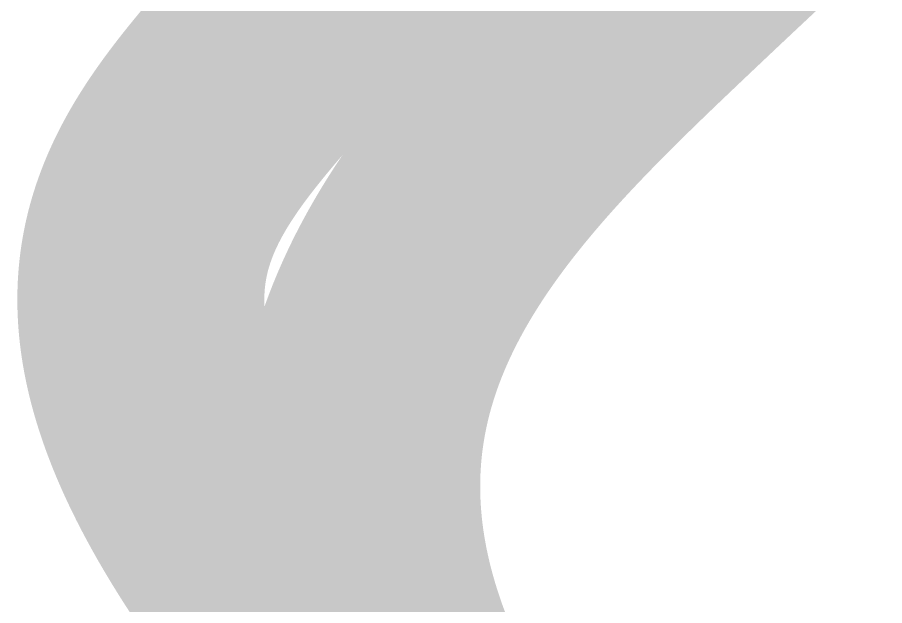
# Model space of a CAD drawing. Header units: inches. Extents: x 2832 to 8547, y -592 to 860.
# Drawn here: x 3586.847 to 3587.725, y 137.943 to 138.539 of the extents above; entities that cross this region are included whole.
import ezdxf

# ---------------------------------------------------------------- set-up
doc = ezdxf.new("R2010")
doc.units = ezdxf.units.IN
doc.header["$LTSCALE"] = 5
doc.header["$MEASUREMENT"] = 0
doc.layers.add('BlueSolid', color=5, linetype='Continuous')
doc.layers.add('DIM', color=154, linetype='Continuous')

# ---------------------------------------------------------------- blocks, each defined once
blk = doc.blocks.new('VBA_LIFTING_SLING_C')
at = {"layer": 'BlueSolid', "const_width": 0.25}
for points in [[(1.912303189178147, -4.471908913378456), (1.908181607499046, -4.467191992534254), (1.904101690034622, -4.4625005587543), (1.900063288247111, -4.457834497332669), (1.896066253597837, -4.453193693562525), (1.8921104375504, -4.448578032738624), (1.88819569156567, -4.443987400152992), (1.884321867106337, -4.439421681100839), (1.880488815634635, -4.43488076087533), (1.87669638861189, -4.430364524769629), (1.872944437501701, -4.425872858078719), (1.869232813765393, -4.421405646095309), (1.865561368864746, -4.416962774113244), (1.86192995426245, -4.412544127426372), (1.858338421420285, -4.408149591328083), (1.85478662180185, -4.403779051112906), (1.851274406867105, -4.399432392074004), (1.847801628079651, -4.395109499504542), (1.844368136901721, -4.390810258699048), (1.840973784794187, -4.386534554951368), (1.837618423220647, -4.382282273554893), (1.834301903641972, -4.378053299802787), (1.831024077521306, -4.373847518988896), (1.827784796320429, -4.369664816407976), (1.824583911501577, -4.365505077352509), (1.821421274526983, -4.361368187116796), (1.818296736858883, -4.357254030994909), (1.815210149959512, -4.353162494279559), (1.812161365289285, -4.349093462265273), (1.80915023431362, -4.345046820245443), (1.806176608491569, -4.34102245351346), (1.803240339288095, -4.337020247363853), (1.80034127816225, -4.333040087089785), (1.797479276578997, -4.329081857985102), (1.794654185999207, -4.325145445343423), (1.791865857885114, -4.321230734458595), (1.789114143698498, -4.317337610623099), (1.78639889490205, -4.313465959133055), (1.783719962958003, -4.309615665280489), (1.781077199328593, -4.305786614359477), (1.778470455475599, -4.301978691663408), (1.775899582860802, -4.298191782486583), (1.773364432947346, -4.29442577212285), (1.770864857197012, -4.290680545864916), (1.768400707071578, -4.286955989007311), (1.76597183403328, -4.283251986843652), (1.763578089544808, -4.279568424667332), (1.761219325067941, -4.275905187772196), (1.758895392065369, -4.272262161452318), (1.756606141997509, -4.268639231000407), (1.754351426328412, -4.265036281711446), (1.749945004034089, -4.257889867795029), (1.745674936877094, -4.250822002052701), (1.741540036556216, -4.243831766833637), (1.737539114768424, -4.23691824448747), (1.733670983210686, -4.23008051736474), (1.729934453579972, -4.223317667814399), (1.726328337574159, -4.216628778186077), (1.722851446891127, -4.210012930829635), (1.719502593226935, -4.203469208094702), (1.716280588279005, -4.19699669233114), (1.713184243745218, -4.190594465888125), (1.710212371322086, -4.184261611115517), (1.707363782707944, -4.177997210363401), (1.70463728959885, -4.171800345980728), (1.702031703693137, -4.165670100317811), (1.699545836687321, -4.159605555724056), (1.697178500278369, -4.153605794548412), (1.69492850616507, -4.147669899141874), (1.692794666043028, -4.141796951853166), (1.690775791610122, -4.135986035032374), (1.68887069456423, -4.130236231028903), (1.687078186601866, -4.124546622192383), (1.685397079420454, -4.118916290872448), (1.683826184717418, -4.113344319419184), (1.682364314189726, -4.107829790181995), (1.681010279535258, -4.102371785510286), (1.679762892450526, -4.09696938775437), (1.67862096463341, -4.091621679263199), (1.677583307780878, -4.086327742386629), (1.676648733590355, -4.081086659474522), (1.675816053758354, -4.075897512876281), (1.675084079983208, -4.070759384941766), (1.674451623961886, -4.065671358020381), (1.673917497391358, -4.060632514462441), (1.673480511969046, -4.055641936617121), (1.673139479392376, -4.050698706833828), (1.672893211357859, -4.045801907462419), (1.672740519564286, -4.040950620853209), (1.67268021570726, -4.036143929354466), (1.672711111485114, -4.031380915316959), (1.672832018594818, -4.026660661090546), (1.673041748733795, -4.021982249023722), (1.673339113598558, -4.017344761467257), (1.673722924887443, -4.012747280769645), (1.674191994296962, -4.008188889282337), (1.674745133524993, -4.003668669353146), (1.675381154268052, -3.999185703332614), (1.676098868224017, -3.994739073570372), (1.676897087089856, -3.990327862416734), (1.677774622563447, -3.985951152219286), (1.678730286340851, -3.981608025330388), (1.679762890119946, -3.977297564097171), (1.68087124559861, -3.973018850870858), (1.682054164473357, -3.968770968000854), (1.683310458441611, -3.96455299783679), (1.684638939200795, -3.960364022728299), (1.686038418447879, -3.956203125024558), (1.687507707880741, -3.952069387076108), (1.689045619196349, -3.947961891231671), (1.690650964091219, -3.943879719841334), (1.692322554263683, -3.939821955255184), (1.694059201410255, -3.935787679821942), (1.695859717229268, -3.931775975892606), (1.697722913416328, -3.927785925815215), (1.699647601670677, -3.923816611940993), (1.701632593687918, -3.919867116618207), (1.703676701165477, -3.915936522196944), (1.705778735802141, -3.9120239110282), (1.70793750929306, -3.908128365460016), (1.710151833337022, -3.90424896784225), (1.712420519630541, -3.900384800524989), (1.71474237987195, -3.896534945857866), (1.717116225756854, -3.892698486190284), (1.719540868984041, -3.888874503872557), (1.722015121250024, -3.885062081253409), (1.724537794252228, -3.881260300683152), (1.727107699687622, -3.877468244510283), (1.729723649253629, -3.873684995086705), (1.732384454648127, -3.869909634760688), (1.735088927567176, -3.866141245881636), (1.737835879709564, -3.862378910799407), (1.740624122771351, -3.858621711863861), (1.743452468449959, -3.854868731424631), (1.749224714447791, -3.847371755434096), (1.755143111281086, -3.839880641624632), (1.761198152528323, -3.832388048792609), (1.767380331767072, -3.824886635736902), (1.773680142574904, -3.817369061254567), (1.780088078531207, -3.809827984141975), (1.786594633213554, -3.802256063196864), (1.793190982690703, -3.794646545198475), (1.79987400651089, -3.786997590610326), (1.806643423507012, -3.779309806009451), (1.813498973221158, -3.771583815812164), (1.820440395194964, -3.763820244437056), (1.827467428970522, -3.756019716300443), (1.834579814089466, -3.748182855819095), (1.841777290093887, -3.740310287411148), (1.849059596524512, -3.732402635492917), (1.85642647292434, -3.724460524481628), (1.863877658834099, -3.716484578795189), (1.871412893796787, -3.708475422849688), (1.879031917352677, -3.700433681063032), (1.886734469044768, -3.692359977852675), (1.894520288414242, -3.684254937634478), (1.902389115002279, -3.676119184826575), (1.910340688352335, -3.667953343846193), (1.91837474800468, -3.659758039110557), (1.926491033501861, -3.651533895036437), (1.934689284385058, -3.643281536041059), (1.942969240196362, -3.635001586541648), (1.951330640477863, -3.62669467095543), (1.959773224770743, -3.618361413699404)], [(2.30056506919982, -3.624048250658916), (2.299255608670592, -3.625265688208174), (2.297945911874649, -3.626483715896256), (2.296635977673304, -3.627702333692469), (2.295325804931508, -3.628921541567024), (2.294015392512392, -3.630141339489228), (2.292704739279543, -3.631361727429748), (2.291393844095182, -3.632582705357663), (2.290082705824261, -3.633804273241822), (2.288771323329001, -3.635026431052665), (2.28745969547299, -3.636249178760181), (2.286147821120267, -3.637472516334356), (2.284835699134874, -3.638696443743129), (2.283523328378124, -3.639920960957397), (2.282210707714512, -3.641146067947147), (2.280897836008535, -3.642371764681457), (2.279584712121959, -3.643598051129629), (2.278271334918827, -3.64482492726188), (2.276957703262724, -3.646052393048421), (2.275643816016327, -3.647280448457195), (2.274329672044587, -3.648509093460461), (2.27301527021018, -3.649738328024569), (2.271700609374875, -3.650968152122232), (2.270385688404531, -3.652198565721392), (2.269070506160915, -3.65342956879249), (2.267755061508069, -3.654661161304375), (2.266439353310034, -3.655893343227717), (2.265123380429031, -3.657126114531593), (2.263807141729558, -3.658359475186217), (2.26249063607429, -3.659593425159983), (2.261173862326814, -3.660827964424016), (2.259856819349352, -3.662063092947164), (2.258539506008219, -3.663298810699416), (2.257221921164273, -3.664535117650303), (2.255904063682465, -3.665772013769811), (2.254585932425016, -3.667009499027017), (2.253267526256877, -3.668247573391682), (2.251948844039362, -3.669486236833791), (2.250629884637874, -3.670725489322876), (2.249310646914182, -3.67196533082938), (2.247991129732327, -3.673205761321469), (2.246671331955895, -3.674446780769586), (2.245351252448927, -3.67568838914417), (2.244030890073645, -3.676930586412936), (2.242710243694546, -3.67817337254678), (2.241389312175215, -3.679416747515688), (2.240068094376511, -3.68066071128942), (2.238746589164748, -3.681905263836825), (2.237424795401694, -3.683150405127662), (2.236102711952299, -3.684396135131692), (2.234780337677876, -3.685642453819128), (2.233457671444285, -3.686889361159274), (2.232134712112384, -3.688136857121435), (2.230811458547123, -3.689384941675826), (2.229487909612544, -3.690633614791977), (2.228164064170414, -3.69188287643874), (2.226839921084775, -3.693132726587692), (2.225515479219666, -3.694383165206318), (2.224190737437311, -3.695634192265743), (2.222865694602206, -3.696885807735271), (2.221540349577026, -3.698138011583978), (2.220214701226269, -3.699390803782762), (2.218888748412155, -3.7006441843007), (2.217562489998727, -3.701898153106185), (2.216235924848206, -3.703152710170798), (2.214909051826453, -3.704407855462932), (2.21358186979478, -3.705663588953712), (2.212254377617228, -3.706919910611305), (2.210926574156929, -3.708176820405697), (2.209598458278833, -3.709434318307103), (2.208270028844254, -3.710692404284828), (2.206941284717232, -3.711951078309767), (2.205612225265668, -3.713210340482419), (2.204282851872904, -3.714470191441251), (2.202953166425232, -3.715730631957058), (2.201623170810763, -3.716991662801092), (2.200292866916698, -3.718253284741877), (2.198962256629329, -3.7195154985518), (2.197631341836768, -3.72077830499984), (2.196300124425761, -3.722041704857247), (2.194968609196167, -3.723305699666753), (2.193636812594377, -3.724570294054274), (2.192304753980807, -3.725835493417662), (2.190972452714959, -3.727101303155905), (2.18963992815543, -3.728367728666626), (2.188307199661267, -3.729634775347904), (2.18697428659334, -3.730902448598954), (2.185641208309789, -3.732170753816945), (2.184307985214673, -3.733439696676442), (2.182974641883902, -3.7347092839575), (2.181641203940671, -3.735979522716661), (2.180307697004082, -3.737250420011151), (2.178974146695509, -3.738521982896827), (2.177640578636328, -3.739794218430461), (2.176307018446096, -3.741067133668594), (2.174973491747551, -3.742340735668222), (2.173640024162069, -3.74361503148566), (2.172306641317391, -3.744890028179952), (2.170973368841715, -3.746165732808549), (2.169640232365509, -3.747442152430494), (2.168307257516972, -3.748719294105058), (2.166974469924753, -3.749997164891056), (2.165641895218414, -3.751275771846622), (2.164309559025696, -3.752555122030344), (2.162977486977525, -3.753835222501266), (2.161645704702096, -3.755116080317521), (2.160314237827151, -3.756397702539061), (2.158983111983616, -3.757680096223567), (2.157652352798323, -3.758963268429625), (2.156321985901286, -3.760247226216279), (2.154992036922067, -3.761531976641209), (2.153662531488408, -3.762817526765275), (2.152333495230778, -3.764103883644793), (2.151004953776464, -3.765391054340171), (2.149676932755938, -3.766679045908631), (2.148349457796485, -3.767967865410128), (2.147022554528576, -3.769257519903022), (2.145696248580407, -3.770548016444764), (2.144370565581539, -3.771839362096671), (2.143045531160169, -3.773131563914376), (2.141721170945402, -3.774424628958286), (2.140397510566345, -3.775718564286763), (2.139074575652103, -3.777013376958166), (2.137752391832237, -3.77830907403245), (2.136430984734034, -3.779605662566837), (2.135110379988419, -3.780903149620599), (2.133790603222678, -3.782201542251642), (2.132471680065919, -3.783500847520145), (2.131153636147701, -3.78480107248356), (2.129836497097585, -3.786102224200704), (2.128520288542859, -3.787404309730618), (2.127205036114447, -3.78870733613212), (2.125890765439635, -3.790011310464024), (2.124577502148441, -3.791316239783328), (2.123265271869514, -3.79262213115112), (2.121954100231051, -3.793928991623716), (2.120644012863522, -3.795236828262432), (2.11933503539467, -3.796545648123356), (2.118027193454054, -3.797855458266667), (2.116720512669872, -3.799166265751182), (2.115415018671683, -3.800478077633898), (2.11411073708814, -3.801790900975675), (2.112807693548802, -3.803104742834194), (2.111505913682322, -3.804419610268496), (2.11020542311735, -3.805735510336035), (2.108906247483446, -3.807052450096535), (2.107608412409263, -3.808370436608811), (2.106311943522996, -3.809689476931226), (2.105016866454662, -3.811009578122366), (2.103723206833365, -3.812330747240821), (2.102430990286393, -3.813652991345634), (2.101140242445126, -3.814976317494938), (2.099850988936396, -3.81630073274755), (2.098563255389763, -3.817626244163648), (2.097277067434788, -3.818952858799776), (2.095992450700578, -3.820280583714748), (2.094709430814873, -3.821609425968973), (2.093428033407235, -3.822939392620128), (2.092148284107225, -3.824270490725894), (2.090870208542583, -3.825602727346222), (2.089595461488898, -3.826934352420494), (2.088332214302227, -3.828256587412625), (2.087090267483291, -3.82955889666664), (2.085879421533718, -3.830830744526111), (2.08470947695605, -3.832061595337791), (2.083590234251005, -3.833240913443888), (2.082531493920669, -3.834358163190927), (2.081543056466217, -3.835402808921572), (2.080631430604626, -3.836367809408102), (2.079789957914272, -3.837260101128095), (2.079008688189333, -3.838090114987381), (2.078277671223987, -3.838868281891109), (2.077586956811047, -3.839605032743748), (2.076926594744236, -3.840310798449764), (2.076286634818189, -3.840996009915898), (2.075657126826627, -3.841671098046163), (2.07502977946524, -3.842344755408476), (2.074402937035302, -3.84301872122137), (2.073776602740509, -3.843692996369327), (2.073150779784555, -3.844367581733195), (2.072525471371591, -3.845042478195637), (2.071900680704857, -3.845717686639773), (2.071276410987593, -3.846393207945994), (2.07065266542395, -3.847069042997646), (2.070029447218076, -3.847745192678531), (2.069406759571848, -3.848421657868812), (2.068784605690325, -3.849098439450927), (2.068162988776749, -3.849775538309359), (2.067541912034812, -3.850452955324954), (2.066921378668212, -3.851130691379467), (2.066301391879733, -3.851808747356017), (2.06568195487489, -3.852487124137724), (2.065063070854649, -3.853165822605433), (2.064444743024978, -3.853844843642037), (2.063826974587755, -3.854524188130199), (2.063209768748948, -3.855203856951221), (2.062593128709523, -3.855883850988675), (2.061977057674085, -3.856564171124319), (2.061361558846784, -3.857244818241043), (2.06074663543086, -3.85792579321992), (2.060132290630008, -3.858607096944752), (2.059518527647924, -3.859288730296385), (2.058905349687393, -3.859970694158847), (2.058292759953019, -3.860652989413438), (2.057680761648498, -3.861335616941915), (2.05706935797707, -3.862018577628305), (2.056458552141976, -3.862701872353909), (2.055848347347364, -3.863385502001393), (2.055238746796022, -3.864069467452509), (2.054629753693007, -3.864753769589242), (2.054021371241106, -3.865438409295393), (2.053413602644014, -3.866123387452035), (2.052806451104971, -3.866808704942059), (2.052199919828581, -3.867494362648131), (2.051594012017631, -3.868180361452005), (2.05098873087536, -3.868866702235437), (2.050384079606374, -3.869553385882), (2.049780061414822, -3.87024041327345), (2.04917667950258, -3.870927785292452), (2.048573937073797, -3.871615502820987), (2.04797183733308, -3.872303566741948), (2.047370383483212, -3.872991977936636), (2.04676957872789, -3.873680737288169), (2.046169426270808, -3.874369845678302), (2.045569929315661, -3.875059303989701), (2.044971091065236, -3.875749113105257), (2.044372914725045, -3.876439273906499), (2.043775403496511, -3.877129787276544), (2.043178560585147, -3.87782065409624), (2.04258238919374, -3.878511875250069), (2.041986892525529, -3.879203451618423), (2.041392073785119, -3.879895384084421), (2.040797936175295, -3.880587673530499), (2.040204482900208, -3.881280320840006), (2.039611717161733, -3.881973326892648), (2.039019642166295, -3.882666692573139), (2.038428261115314, -3.883360418762322), (2.03783757721385, -3.884054506343773), (2.037247593664688, -3.884748956199473), (2.036658313671524, -3.885443769210951), (2.036069740438506, -3.886138946261099), (2.035481877168877, -3.886834488232353), (2.03489472706633, -3.887530396007378), (2.034308293333652, -3.888226670467475), (2.033722579175901, -3.888923312495081), (2.033137587795864, -3.889620322974224), (2.032553322397234, -3.890317702785524), (2.031969786183708, -3.891015452811644), (2.031386982358072, -3.891713573935476), (2.030804914126293, -3.892412067038549), (2.030223584690248, -3.893110933003982), (2.029642997253177, -3.893810172713302), (2.029063155019685, -3.894509787049856), (2.028484061192557, -3.895209776895399), (2.027905718976399, -3.895910143132141), (2.02732813157445, -3.896610886642065), (2.026751302189496, -3.897312008308518), (2.026175234026596, -3.898013509013481), (2.025599930288081, -3.89871538963871), (2.025025394178101, -3.899417651067097), (2.024451628900351, -3.900120294180624), (2.023878637658072, -3.900823319861956), (2.023306423656322, -3.901526728993531), (2.022734990095614, -3.90223052245733), (2.022164340183281, -3.902934701136019), (2.021594477120743, -3.903639265911124), (2.021025404112152, -3.904344217665994), (2.020457124360291, -3.905049557283064), (2.019889641070677, -3.905755285643863), (2.019322957445183, -3.906461403630828), (2.018757076687962, -3.907167912126852), (2.018192002003616, -3.907874812013688), (2.017627736594477, -3.908582104172865), (2.017064283663785, -3.909289789489549), (2.0165016464166, -3.909997868842538), (2.015939828055707, -3.910706343117226), (2.015378831785256, -3.911415213194005), (2.014818660807578, -3.912124479956219), (2.014259318328186, -3.912834144284943), (2.013700807549412, -3.913544207064433), (2.013143131674951, -3.914254669175762), (2.012586293909408, -3.914965531500684), (2.012030297454658, -3.915676794923002), (2.011475145515305, -3.916388460324242), (2.010920841295501, -3.917100528587298), (2.01036738799894, -3.917813000593696), (2.009814788827953, -3.91852587722542), (2.009263046986689, -3.919239159366271), (2.008712165678389, -3.919952847897775), (2.008162148108568, -3.920666943702827), (2.0076129974791, -3.92138144766227), (2.007064716993227, -3.92209636065968), (2.006517309856008, -3.92281168357772), (2.005970779270228, -3.923527417297237), (2.005425128440038, -3.924243562701804), (2.004880360567768, -3.924960120674086), (2.004336478858477, -3.925677092095384), (2.003793486515406, -3.926394477848589), (2.003251386741795, -3.92711227881523), (2.002710182741794, -3.927830495878425), (2.002169877718643, -3.928549129920384), (2.001630474876492, -3.929268181824227), (2.001091977418127, -3.9299876524708), (2.000554388547243, -3.930707542742539), (2.000017711468445, -3.931427853523246), (1.999481949384517, -3.932148585693767), (1.998947105498246, -3.932869740138131), (1.9984131830156, -3.933591317736727), (1.997880185138456, -3.934313319372222), (1.997348115070054, -3.935035745928189), (1.996816976015452, -3.935758598285929), (1.996286771177438, -3.93648187732947), (1.99575750376016, -3.937205583938066), (1.995229176966404, -3.937929718995974), (1.994701794000775, -3.938654283385404), (1.994175358066059, -3.939379277989019), (1.993649872366404, -3.940104703688803), (1.993125340105507, -3.940830561366283), (1.992601764485244, -3.941556851905034), (1.992079148712492, -3.942283576186128), (1.991557495987308, -3.943010735093367), (1.991036809516572, -3.943738329508733), (1.990517092501705, -3.944466360313299), (1.989998348147765, -3.94519482839064), (1.989480579657084, -3.945923734622738), (1.988963790234266, -3.946653079891576), (1.988447983081642, -3.947382865080044), (1.987933161404271, -3.948113091071036), (1.987419328404485, -3.948843758745397), (1.986906487287797, -3.949574868986474), (1.986394641255629, -3.950306422675794), (1.985883793513494, -3.951038420696705), (1.98537394726327, -3.95177086393096), (1.984865105709559, -3.952503753260544), (1.984357272056059, -3.953237089568347), (1.983850449506917, -3.953970873737717), (1.983344641264466, -3.954705106648589), (1.9828398505324, -3.95543978918522), (1.98233608051487, -3.956174922229138), (1.981833334416024, -3.956910506662553), (1.981331615438648, -3.957646543368128), (1.980830926785984, -3.958383033228301), (1.980331271662635, -3.959119977125511), (1.979832653272751, -3.959857375941965), (1.979335074818209, -3.960595230559875), (1.978838539503613, -3.961333541860768), (1.978343050532658, -3.962072310728672), (1.977848611109039, -3.962811538043979), (1.977355224435996, -3.963551224690946), (1.976862893716316, -3.964291371550644), (1.976371622155511, -3.965031979506193), (1.975881412955914, -3.96577304943844), (1.975392269321674, -3.966514582231866), (1.97490419445603, -3.967256578768001), (1.974417191563134, -3.967999039927463), (1.973931263845316, -3.968741966594962), (1.973446414508089, -3.969485359653163), (1.972962646753786, -3.970229219981547), (1.972479963785645, -3.970973548464372), (1.971998368808727, -3.9717183459843), (1.971517865026271, -3.972463613422633), (1.971038455641065, -3.973209351661581), (1.970560143857256, -3.973955561584944), (1.970082932878086, -3.974702244073342), (1.969606825908158, -3.975449400010575), (1.96913182615026, -3.976197030277717), (1.96865793680854, -3.976945135756978), (1.968185161084875, -3.977693717332386), (1.967713502185234, -3.978442775885696), (1.967242963312401, -3.97919231229821), (1.966773547669163, -3.979942327452363), (1.966305258460579, -3.980692822231276), (1.965838098889435, -3.981443797517841), (1.965372072159425, -3.982195254192675), (1.964907181474246, -3.98294719313958), (1.9644434300385, -3.98369961523963), (1.96398082105361, -3.984452521376397), (1.963519357724635, -3.985205912431184), (1.963059043254361, -3.985959789287108), (1.962599880847392, -3.98671415282638), (1.962141873707424, -3.987469003930755), (1.961685025037241, -3.988224343483353), (1.961229338040539, -3.988980172365473), (1.960774815921013, -3.98973649146069), (1.960321461882359, -3.990493301650758), (1.95986927912827, -3.991250603816979), (1.959418270863807, -3.992008398843836), (1.958968440290391, -3.992766687612175), (1.958519790611717, -3.993525471004659), (1.95807232503239, -3.994284749903727), (1.957626046756559, -3.995044525191815), (1.957180958985646, -3.995804797750679), (1.956737064926074, -3.996565568463438), (1.95629436777881, -3.997326838212075), (1.955852870749823, -3.998088607878344), (1.955412577040988, -3.998850878345365), (1.954973489856911, -3.999613650495348), (1.954535612400377, -4.00037692521073), (1.954098947875991, -4.001140703372812), (1.953663499486993, -4.001904985865167), (1.953229270436623, -4.002669773569323), (1.952796263928576, -4.0034350673684), (1.952364483167003, -4.004200868144608), (1.951933931355143, -4.004967176780383), (1.951504611696237, -4.005733994156571), (1.951076527394889, -4.006501321156748), (1.950649681653886, -4.007269158663576), (1.950224077677376, -4.008037507558811), (1.949799718668601, -4.008806368725118), (1.949376607831255, -4.009575743044479), (1.948954748368578, -4.010345631398877), (1.948534143485176, -4.011116034671886), (1.948114796384743, -4.011886953744806), (1.947696710269156, -4.012658389500075), (1.947279888343019, -4.013430342820584), (1.946864333810936, -4.014202814588089), (1.946450049874784, -4.014975805684799), (1.946037039739622, -4.015749316993379), (1.945625306607781, -4.016523349396721), (1.94521485368432, -4.017297903776353), (1.94480568417157, -4.018072981015166), (1.94439780127459, -4.018848581994916), (1.943991208195712, -4.019624707598496), (1.94358590813863, -4.020401358706749), (1.943181904307949, -4.021178536204161), (1.942779199906454, -4.021956240971804), (1.942377798137841, -4.022734473892797), (1.941977702205349, -4.023513235848668), (1.941578915314039, -4.024292527722082), (1.941181440666242, -4.025072350395476), (1.940785281465196, -4.02585270475106), (1.940390440915962, -4.026633591671725), (1.939996922220871, -4.027415012038773), (1.939604728584527, -4.02819696673464), (1.939213863210625, -4.028979456642674), (1.938824329301951, -4.029762482644173), (1.9384361300622, -4.030546045621804), (1.938049268695522, -4.031330146458913), (1.937663748405157, -4.032114786035891), (1.937279572395255, -4.032899965235856), (1.936896743868147, -4.033685684942384), (1.936515266028891, -4.034471946035865), (1.936135142080275, -4.035258749400555), (1.935756375226902, -4.036046095917072), (1.935378968671102, -4.036833986469219), (1.935002925616573, -4.03762242193784), (1.934628249268826, -4.03841140320651), (1.934254942828829, -4.039200931156984), (1.933883009502097, -4.039991006671471), (1.933512452491868, -4.040781630632409), (1.93314327500093, -4.041572803922691), (1.932775480233886, -4.042364527424297), (1.932409071393522, -4.043156802019439), (1.932044051683533, -4.043949628589871), (1.931680424308524, -4.044743008019168), (1.931318192471281, -4.045536941189539), (1.930957359375952, -4.046331428982057), (1.930597928225325, -4.047126472279388), (1.930239902223548, -4.047922071964877), (1.929883284574316, -4.048718228920507), (1.929528078482235, -4.049514944028033), (1.929174287148726, -4.05031221817103), (1.928821913778847, -4.051110052230115), (1.928470961575385, -4.051908447087953), (1.928121433742945, -4.052707403627892), (1.927773333484311, -4.053506922731913), (1.927426664003633, -4.054307005281998), (1.927081428505062, -4.055107652160132), (1.926737630190928, -4.055908864249886), (1.926395272264926, -4.056710642433018), (1.926054357931662, -4.057512987591281), (1.925714890394374, -4.058315900607568), (1.925376872856305, -4.05911938236477), (1.925040308521602, -4.059923433743961), (1.924705200593507, -4.060728055628488), (1.924371552275716, -4.06153324889965), (1.924039366771922, -4.06233901444034), (1.923708647286276, -4.063145353133677), (1.923379397021108, -4.063952265860962), (1.923051619181024, -4.064759753504632), (1.922725316969718, -4.06556781694735), (1.922400493589976, -4.066376457071556), (1.922077152245492, -4.06718567475923), (1.921755296141328, -4.067995470892811), (1.921434928478902, -4.068805846354962), (1.92111605246464, -4.06961680202744), (1.920798671299508, -4.070428338792908), (1.92048278818811, -4.071240457533804), (1.920168406334597, -4.072053159131656), (1.919855528942662, -4.072866444470264), (1.919544159213729, -4.073680314430703), (1.919234300353764, -4.074494769896091), (1.91892595556601, -4.075309811747957), (1.918619128054161, -4.076125440869646), (1.918313821020547, -4.076941658143141), (1.918010037669774, -4.077758464450199), (1.917707781205081, -4.078575860673709), (1.917407054831074, -4.079393847694973), (1.917107861750537, -4.08021242639893), (1.916810205166712, -4.081031597664833), (1.916514088284657, -4.081851362376483), (1.916219514306704, -4.082671721416318), (1.915926486437002, -4.083492675666321), (1.915635007878791, -4.084314226008928), (1.915345081835767, -4.085136373327032), (1.915056711512079, -4.085959118501933), (1.914769900110969, -4.086782462416522), (1.914484650835675, -4.087606405953011), (1.914200966890348, -4.088430949994063), (1.913918851478229, -4.089256095421433), (1.913638307803467, -4.090081843118014), (1.913359339068847, -4.09090819396738), (1.913081948478521, -4.091735148848102), (1.912806139236636, -4.092562708646255), (1.91253191454598, -4.093390874241777), (1.912259277610246, -4.094219646518468), (1.911988231633586, -4.095049026357401), (1.911718779819239, -4.095879014642151), (1.9114509253709, -4.096709612254926), (1.91118467149181, -4.097540820076802), (1.910920021386573, -4.098372638991577), (1.910656978257975, -4.099205069880782), (1.910395545309711, -4.100038113627534), (1.910135725745931, -4.100871771112907), (1.909877522768966, -4.101706043220247), (1.909620939584329, -4.10254093083131), (1.909365979393897, -4.103376434829443), (1.909112645401819, -4.104212556095263), (1.908860940812701, -4.105049295513027), (1.908610868829328, -4.105886653964035), (1.90836243265494, -4.106724632330042), (1.908115635494141, -4.107563231494851), (1.907870480550173, -4.108402452339078), (1.907626971025365, -4.109242295746299), (1.907385110125233, -4.110082762598267), (1.907144901053471, -4.110923853778104), (1.9069063470115, -4.111765570167563), (1.906669451205289, -4.112607912648627), (1.90643421683626, -4.113450882104416), (1.906200647110836, -4.114294479416913), (1.905968745229529, -4.115138705468098), (1.905738514397399, -4.11598356114132), (1.905509957819049, -4.116829047317196), (1.905283078696812, -4.117675164879756), (1.905057880234835, -4.118521914710755), (1.904834365636361, -4.119369297691719), (1.904612538105539, -4.120217314705997), (1.904392400846064, -4.121065966636024), (1.904173957059811, -4.12191525436333), (1.903957209952296, -4.122765178771033), (1.903742162727212, -4.123615740740888), (1.903528818587347, -4.124466941155561), (1.903317180736849, -4.12531878089726), (1.903107252378504, -4.12617126084865), (1.902899036716462, -4.127024381891033), (1.902692536954419, -4.127878144907072), (1.902487756295614, -4.128732550780342), (1.902284697944651, -4.129587600392142), (1.902083365103408, -4.130443294624683), (1.901883760977853, -4.13129963436063), (1.901685888769862, -4.132156620483102), (1.90148975168313, -4.133014253872489), (1.901295352921807, -4.133872535412593), (1.901102695689133, -4.134731465985396), (1.900911783189713, -4.135591046472882), (1.900722618625878, -4.136451277757942), (1.900535205201777, -4.137312160723241), (1.900349546120651, -4.138173696250078), (1.90016564458665, -4.139035885221574), (1.899983503803924, -4.139898728519711), (1.899803126974803, -4.140762227027381), (1.899624517303437, -4.141626381625201), (1.899447677993976, -4.142491193198111), (1.899272612249206, -4.143356662626047), (1.899099323273276, -4.144222790793037), (1.898927814269427, -4.145089578580837), (1.898758088441809, -4.145957026871429), (1.898590148994117, -4.146825136547477), (1.898423999129136, -4.147693908490737), (1.898259642050107, -4.148563343584101), (1.898097080962543, -4.14943344271046), (1.897936319069231, -4.150304206750434), (1.897777359572956, -4.151175636588732), (1.897620205677413, -4.152047733105746), (1.897464860587661, -4.15292049718505), (1.897311327506031, -4.153793929707945), (1.897159609636674, -4.154668031556639), (1.897009710183283, -4.155542803615162), (1.896861632349101, -4.15641824676436), (1.896715379337365, -4.157294361886898), (1.896570954352683, -4.158171149864984), (1.896428360599202, -4.159048611580829), (1.896287601278345, -4.159926747917552), (1.896148679594717, -4.160805559756909), (1.896011598752921, -4.161685047982019), (1.895876361955743, -4.162565213473954), (1.895742972406424, -4.163446057114697), (1.895611433309114, -4.164327579789187), (1.895481747868416, -4.16520978237736), (1.895353919285753, -4.166092665763017), (1.895227950766184, -4.166976230826776), (1.895103845512949, -4.167860478451985), (1.894981606730198, -4.16874540952108), (1.894861237620262, -4.169631024916725), (1.8947427413882, -4.170517325520223), (1.894626121236342, -4.171404312214463), (1.894511380370204, -4.172291985882566), (1.894398521989842, -4.173180347404923), (1.894287549303499, -4.174069397665562), (1.894178465511686, -4.174959137546921), (1.894071273819009, -4.175849567929845), (1.893965977429161, -4.176740689697226), (1.89386257954493, -4.177632503732639), (1.893761083370919, -4.17852501091761), (1.893661492110823, -4.179418212133669), (1.893563808967883, -4.180312108263934), (1.89346803714534, -4.181206700190387), (1.893374179846887, -4.182101988796376), (1.893282240275767, -4.182997974962518), (1.893192221637491, -4.183894659572843), (1.893104127133483, -4.184792043508196), (1.893017959968802, -4.185690127652151), (1.892933723346232, -4.186588912886918), (1.892851420470379, -4.187488400093343), (1.892771054543573, -4.188388590155682), (1.892692628770419, -4.189289483955008), (1.892616146353703, -4.190191082374668), (1.892541610497119, -4.191093386296416), (1.892469024405273, -4.191996396602008), (1.892398391281858, -4.192900114175018), (1.892329714328753, -4.193804539896746), (1.89226299675056, -4.194709674650539), (1.89219824175143, -4.195615519317471), (1.892135452535058, -4.196522074780205), (1.892074632303775, -4.197429341922316), (1.892015784262639, -4.198337321625104), (1.891958911613528, -4.199246014770779), (1.89190401756241, -4.200155422241778), (1.891851105311162, -4.201065544920993), (1.891800178063932, -4.201976383689498), (1.891751239023506, -4.202887939430866), (1.891704291394944, -4.203800213027307), (1.891659338381032, -4.204713205360122), (1.891616383185919, -4.205626917313339), (1.891575429012391, -4.206541349767804), (1.891536479064598, -4.207456503606636), (1.891499536545325, -4.208372379711591), (1.891464604660541, -4.209288978965333), (1.891431686611668, -4.210206302250754), (1.8914007856024, -4.211124350449154), (1.891371904837342, -4.212043124444335), (1.89134504752019, -4.212962625116916), (1.891320216852819, -4.213882853349787), (1.891297416040743, -4.214803810025614), (1.891276648287203, -4.215725496026835), (1.891257916795439, -4.216647912234293), (1.891241224768692, -4.217571059532702), (1.89122657541202, -4.218494938803133), (1.8912139719273, -4.219419550927796), (1.891203417519137, -4.220344896789584), (1.891194915390315, -4.221270977270024), (1.89118846874544, -4.222197793252235), (1.891184080788207, -4.223125345618655), (1.891181754720947, -4.224053635251266), (1.891181493748718, -4.224982663031597), (1.891183301074761, -4.225912429842992), (1.891187179902317, -4.226842936567891), (1.891193133435081, -4.22777418408873), (1.891201164876747, -4.228706173285673), (1.891211277430557, -4.229638905044339), (1.891223474301569, -4.230572380244894), (1.891237758692114, -4.23150659977), (1.891254133805887, -4.232441564502778), (1.891272602846584, -4.233377275324983), (1.891293169017899, -4.234313733118825), (1.891315835523073, -4.235250938767649), (1.891340605566711, -4.23618889315253), (1.891367482351143, -4.237127597155677), (1.891396469081428, -4.238067051659755), (1.891427568959443, -4.239007257548792), (1.891460785190702, -4.23994821570318), (1.89149612097799, -4.240889927005128), (1.891533579524548, -4.241832392337756), (1.891573164034071, -4.242775612583728), (1.891614877710708, -4.24371958862389), (1.8916587237577, -4.24466432134227), (1.891704705379198, -4.24560981162017), (1.891752825777985, -4.246556060339799), (1.891803088158667, -4.247503068384731), (1.891855495723121, -4.248450836636266), (1.891910051677314, -4.249399365976615), (1.891966759223124, -4.250348657289123), (1.892025621565153, -4.25129871145532), (1.892086641905735, -4.252249529357414), (1.892149823449927, -4.25320111187807), (1.89221516940097, -4.254153459900635), (1.89228268296165, -4.255106574305728), (1.892352367337025, -4.256060455976467), (1.892424225729428, -4.257015105794608), (1.892498261342553, -4.257970524643042), (1.892574477380549, -4.25892671340398), (1.892652877047112, -4.259883672959859), (1.892733463545937, -4.260841404192661), (1.89281624007981, -4.261799907985505), (1.892901060295571, -4.262757922464061), (1.892987179612192, -4.263709134734427), (1.893073703889058, -4.264645969145931), (1.893159738987833, -4.26556085004745), (1.893244390768359, -4.266446201789449), (1.893326765091388, -4.267294448721032), (1.89340596781949, -4.268098015191072), (1.893481104810689, -4.268849325550264), (1.893551545905666, -4.26954331733441), (1.893617716849349, -4.270184980827935), (1.893680307367049, -4.27078181950219), (1.893740007183169, -4.271341336827618), (1.89379750602302, -4.271871036276025), (1.893853493610095, -4.272378421318081), (1.893908659668341, -4.272870995426047), (1.893963693924434, -4.27335626206991), (1.894019171212221, -4.273840474161034), (1.894075206821071, -4.274324882370138), (1.894131801152071, -4.274809486807044), (1.894188954604488, -4.275294287582483), (1.894246667580774, -4.275779284806731), (1.894304940478833, -4.27626447858961), (1.894363773700206, -4.276749869042078), (1.894423167645073, -4.277235456274184), (1.894483122715428, -4.277721240395749), (1.894543639309177, -4.278207221516595), (1.894604717829225, -4.278693399749045), (1.894666358675295, -4.279179775201783), (1.894728562245746, -4.279666347985085), (1.894791328943484, -4.280153118210592), (1.894854659169141, -4.280640085986533), (1.894918553321531, -4.281127251424323), (1.894983011801287, -4.281614614634691), (1.89504803500995, -4.282102175728141), (1.895113623347697, -4.282589934813359), (1.895179777214707, -4.283077892001756), (1.895246497010703, -4.283566047404065), (1.895313783137681, -4.284054401128969), (1.895381635994909, -4.284542953288337), (1.895450055983019, -4.285031703992672), (1.8955190435031, -4.285520653350659), (1.895588598954873, -4.286009801473483), (1.895658722739881, -4.286499148471421), (1.895729415256483, -4.286988694454749), (1.895800676906674, -4.287478439533515), (1.895872508090633, -4.287968383818679), (1.895944909209447, -4.288458527420062), (1.896017880662384, -4.288948870446802), (1.896091422851441, -4.289439413010996), (1.896165536175431, -4.289930155223146), (1.896240221034986, -4.290421097191484), (1.896315477831195, -4.290912239027875), (1.896391306965143, -4.291403580842371), (1.896467708835189, -4.291895122745018), (1.89654468384424, -4.292386864847003), (1.89662223239111, -4.292878807256102), (1.896700354877339, -4.293370950085091), (1.896779051701742, -4.293863293444474), (1.89685832326677, -4.294355837442936), (1.896938169971236, -4.294848582191435), (1.897018592216682, -4.295341527800474), (1.897099590402831, -4.295834674379648), (1.897181164931226, -4.296328022039688), (1.897263316200679, -4.296821570891098), (1.897346044612277, -4.29731532104347), (1.897429350567563, -4.297809272608674), (1.89751323446626, -4.29830342569494), (1.897597696707635, -4.298797780414361), (1.897682737693685, -4.299292336875851), (1.897768357824589, -4.29978709519105), (1.897854557500523, -4.300282055469097), (1.89794133712212, -4.300777217820269), (1.898028697089558, -4.301272582356205), (1.898116637803469, -4.301768149184454), (1.898205159663576, -4.302263918418475), (1.89829426307233, -4.302759890166953), (1.898383948428545, -4.303256064540392), (1.898474216132854, -4.303752441649294), (1.898565066585434, -4.304249021603255), (1.898656500187371, -4.304745804514141), (1.898748517338845, -4.305242790490411), (1.898841118440487, -4.305739979642794), (1.898934303892929, -4.306237372082705), (1.89902807409635, -4.306734967918828), (1.899122429451381, -4.307232767262803), (1.899217370357746, -4.307730770223998), (1.899312897216532, -4.308228976913142), (1.899409010428371, -4.30872738744074), (1.899505710393896, -4.309226001916386), (1.89960299751192, -4.309724820451265), (1.899700872184894, -4.310223843154745), (1.899799334812087, -4.310723070137783), (1.899898385795041, -4.311222501510429), (1.899998025533023, -4.311722137382958), (1.900098254427121, -4.312221977866329), (1.900199072877058, -4.312722023070137), (1.900300481283466, -4.313222273104202), (1.900402480048342, -4.313722728079711), (1.900505069570954, -4.314223388106711), (1.900608250251025, -4.314724253295253), (1.900712022490552, -4.31522532375584), (1.900816386688803, -4.315726599598747), (1.900921343246409, -4.31622808093357), (1.90102689256446, -4.31672976787172), (1.901133035043131, -4.317231660523248), (1.901239771081691, -4.317733758997974), (1.901347101083047, -4.318236063405948), (1.901455025444648, -4.318738573859036), (1.901563544570308, -4.319241290465698), (1.901672658857478, -4.319744213336662), (1.901782368708155, -4.320247342583343), (1.901892674522514, -4.32075067831488), (1.90200357670119, -4.321254220641549), (1.902115075644815, -4.321757969674081), (1.902227171752656, -4.322261925523662), (1.902339865425802, -4.322766088298295), (1.902453157065338, -4.323270458110301), (1.902567047071443, -4.323775035069048), (1.90268153584384, -4.324279819285039), (1.902796623783615, -4.32478481086855), (1.902912311291402, -4.325290009929176), (1.903028598767378, -4.325795416579012), (1.903145486611265, -4.326301030927198), (1.903262975225061, -4.326806853083554), (1.903381065007579, -4.327312883159493), (1.903499756359906, -4.327819121264156), (1.903619049683584, -4.328325567508728), (1.903738945377881, -4.328832222002575), (1.903859443843885, -4.329339084857338), (1.903980545480863, -4.329846156182384), (1.904102250690812, -4.330353436087762), (1.904224559872546, -4.330860924685339), (1.904347473427606, -4.331368622081982), (1.90447099175708, -4.331876528391831), (1.904595115259781, -4.332384643723117), (1.904719844337706, -4.332892968187025), (1.904845179390122, -4.333401501892922), (1.904971120818118, -4.333910244951539), (1.905097669022325, -4.33441919747429), (1.905224824402012, -4.334928359569631), (1.905352587359175, -4.335437731348293), (1.905480958293083, -4.335947312921007), (1.905609937604822, -4.336457104397823), (1.905739525695481, -4.336967105889698), (1.905869722963871, -4.337477317506682), (1.906000529811081, -4.337987739358141), (1.906131946638652, -4.338498371555488), (1.906263973844943, -4.339009214207863), (1.906396611832861, -4.339520267426678), (1.906529861000763, -4.340031531321756), (1.906663721749737, -4.340543006003145), (1.906798194481325, -4.341054691582258), (1.906933279594796, -4.341566588167552), (1.907068977490326, -4.342078695871351), (1.907205288569912, -4.342591014801883), (1.907342213232823, -4.343103545070107), (1.907479751879237, -4.343616286787665), (1.907617904910239, -4.344129240063239), (1.907756672726464, -4.344642405007789), (1.907896055727633, -4.345155781731819), (1.908036054314834, -4.345669370344922), (1.908176668887791, -4.346183170958284), (1.908317899848498, -4.346697183681272), (1.908459747595771, -4.347211408625526), (1.908602212530695, -4.347725845899959), (1.908745295053905, -4.348240495614846), (1.908888995565121, -4.348755357880918), (1.909033314466342, -4.349270432808225), (1.90917825215638, -4.34978572050818), (1.909323809036323, -4.350301221090149), (1.909469985506348, -4.350816934664863), (1.909616781967543, -4.351332861341916), (1.909764198820085, -4.351849001231358), (1.909912236463242, -4.352365354445055), (1.910060895299921, -4.352881921091466), (1.910210175728935, -4.353398701282686), (1.910360078150916, -4.353915695127171), (1.910510602966042, -4.354432902736562), (1.9106617505754, -4.354950324221136), (1.910813521378714, -4.355467959689804), (1.910965915777524, -4.355985809254889), (1.911118934171554, -4.356503873024394), (1.911272576960982, -4.357022151110414), (1.911426844546895, -4.357540643623224), (1.91158173732947, -4.35805935067151), (1.911737255709795, -4.35857827236714), (1.911893400086683, -4.35909740881948), (1.912050170861676, -4.359616760139261), (1.912207568435406, -4.360136326436987), (1.912365593208051, -4.360656107822479), (1.912524245580698, -4.361176104406468), (1.912683525951707, -4.361696316298776), (1.912843434723982, -4.362216743610361), (1.913003972296337, -4.362737386450362), (1.913165139071225, -4.363258244929739), (1.913326935447003, -4.363779319159448), (1.913489361824304, -4.36430060924863), (1.913652418605125, -4.364822115308698), (1.913816106188278, -4.365343837448563), (1.913980424975762, -4.365865775779184), (1.914145375366388, -4.366387930411065), (1.9143109577617, -4.366910301454709), (1.914477172561874, -4.367432889020392), (1.914644020166634, -4.367955693218619), (1.914811500977521, -4.3684787141583), (1.914979615395168, -4.369001951950167), (1.915148363819299, -4.369525406705861), (1.915317746650544, -4.370049078534748), (1.915487764288628, -4.370572967546423), (1.915658417134637, -4.371097073852297), (1.915829705589658, -4.371621397562421), (1.91600163005387, -4.372145938786844), (1.91617419092654, -4.372670697636067), (1.916347388609665, -4.373195674219687), (1.916521223502514, -4.373720868649116), (1.916695696006627, -4.374246281033948), (1.916870806521274, -4.374771911484686), (1.917046555448451, -4.375297760110925), (1.917222943186971, -4.375823827024078), (1.917399970137467, -4.376350112333967), (1.917577636701935, -4.376876616150867), (1.917755943279644, -4.3774033385846), (1.917934890270772, -4.377930279746352), (1.91811447807595, -4.378457439745716), (1.91829470709672, -4.378984818693652), (1.918475577731897, -4.379512416699754), (1.918657090383931, -4.380040233875434), (1.918839245451181, -4.38056827032824), (1.919022043335644, -4.381096526171632), (1.919205484435679, -4.381625001514976), (1.919389569155101, -4.38215369646764), (1.919574297891359, -4.382682611141036), (1.91975967104645, -4.383211745644758), (1.919945689020096, -4.383741100088628), (1.920132352213386, -4.384270674584286), (1.920319661025587, -4.3848004692411), (1.920507615858696, -4.385330484169344), (1.920696217112891, -4.385860719479979), (1.920885465187439, -4.38639117528237), (1.921075360483883, -4.386921851687703), (1.9212659034024, -4.387452748806027), (1.921457094342713, -4.387983866746936), (1.92164893370682, -4.388515205621616), (1.921841421893532, -4.389046765540115), (1.922034559304393, -4.389578546612256), (1.922228346339125, -4.390110548948542), (1.92242278339927, -4.39064277265993), (1.922617870884551, -4.391175217856699), (1.9228136091956, -4.391707884647303), (1.923009998731686, -4.392240773144522), (1.92320703989526, -4.392773883456357), (1.923404733086045, -4.393307215695359), (1.923603078703309, -4.393840769970211), (1.923802077149503, -4.394374546391873), (1.924001728823441, -4.394908545069939), (1.92420203412621, -4.395442766114911), (1.924402993458443, -4.395977209637977), (1.924604607219862, -4.396511875749411), (1.92480687581201, -4.397046764558354), (1.925009799635063, -4.397581876175082), (1.925213379087836, -4.398117210711234), (1.92541761457278, -4.398652768276179), (1.925622506490072, -4.399188548980874), (1.925828055239435, -4.399724552934686), (1.926034261221957, -4.400260780248345), (1.926241124837361, -4.400797231032129), (1.926448646486733, -4.401333905396314), (1.926656826571161, -4.401870803451175), (1.926865665489004, -4.402407925306989), (1.927075163642257, -4.402945271074486), (1.927285321431555, -4.403482840863717), (1.927496139255709, -4.404020634784729), (1.927707617517171, -4.404558652947344), (1.92791975661612, -4.405096895463203), (1.928132556951823, -4.405635362440535), (1.928346018925367, -4.406174053991663), (1.928560142937386, -4.406712970226408), (1.92877492938851, -4.407252111255048), (1.928990378678009, -4.407791477187175), (1.929206491208788, -4.408331068132838), (1.929423267378297, -4.408870884203452), (1.929640707588533, -4.409410925508382), (1.929858812239672, -4.409951192159269), (1.930077581732803, -4.410491684265708), (1.930297016467193, -4.411032401937291), (1.930517116844385, -4.411573345284751), (1.930737883264101, -4.412114514419272), (1.930959316126973, -4.412655909449768), (1.931181415834089, -4.413197530486968), (1.931404182785172, -4.41373937764115), (1.931627617380855, -4.414281451023498), (1.931851720021314, -4.414823750742698), (1.932076491107637, -4.41536627691039), (1.932301931040001, -4.415909029635714), (1.932528040219495, -4.416452009030991), (1.932754819044931, -4.416995215203769), (1.932982267918305, -4.417538648266827), (1.933210387238887, -4.418082308328167), (1.933439177407763, -4.418626195500337), (1.933668638825111, -4.419170309892252), (1.933898771892473, -4.419714651615095), (1.934129577008662, -4.420259220777325), (1.934361054575675, -4.420804017491037), (1.934593204992325, -4.421349041865824), (1.934826028660154, -4.421894294012191), (1.935059525979796, -4.422439774040413), (1.935293697350971, -4.422985482060767), (1.935528543175678, -4.423531418183529), (1.935764063851366, -4.424077582519203), (1.93600025978094, -4.424623975177155), (1.936237131364578, -4.425170596268799), (1.936474679002004, -4.425717445904411), (1.936712903094303, -4.426264524193584), (1.9369518040412, -4.426811831245914), (1.937191382243782, -4.427359367173949), (1.937431638102225, -4.427907132086602), (1.937672572017618, -4.428455126093695), (1.937914184388774, -4.429003349306413), (1.938156475618143, -4.429551801834123), (1.93839944610454, -4.430100483788692), (1.938643096249507, -4.430649395279261), (1.938887426453675, -4.431198536415877), (1.939132437116314, -4.431747907309955), (1.939378128638509, -4.432297508070405), (1.939624501420894, -4.432847338808415), (1.939871555864102, -4.433397399633805), (1.940119292367854, -4.433947690657988), (1.940367711332783, -4.434498211989194), (1.940616813159522, -4.435048963739291), (1.940866598249613, -4.435599946018783), (1.941117067001414, -4.436151158937037), (1.941368219816013, -4.436702602604555), (1.941620057095406, -4.437254277131842), (1.941872579237952, -4.437806182628492), (1.942125786646102, -4.438358319206372), (1.942379679718215, -4.438910686975078), (1.942634258856287, -4.439463286043974), (1.942889524459588, -4.440016116524248), (1.943145476930113, -4.440569178525493), (1.943402116666221, -4.441122472158668), (1.943659444070818, -4.441675997533594), (1.943917459542263, -4.442229754761684), (1.944176163483007, -4.44278374395185), (1.94443555629141, -4.443337965213914), (1.944695638368557, -4.443892418659516), (1.944956410115992, -4.444447104399615), (1.945217871933437, -4.445002022543349), (1.945480024220615, -4.445557173200996), (1.945742867379522, -4.446112556482376), (1.946006401808972, -4.44666817249913), (1.946270627910508, -4.447224021360626), (1.94653554608476, -4.447780103177365), (1.946801156730999, -4.448336418059853), (1.947067460250764, -4.448892966117683), (1.94733445704378, -4.449449747462268), (1.947602147511589, -4.45000676220252), (1.947870532053003, -4.45056401045008), (1.948139611070019, -4.451121492313405), (1.948409384961906, -4.451679207904817), (1.948679854130205, -4.452237157333911), (1.948951018974185, -4.452795340710281), (1.949222879894933, -4.45335375814534), (1.949495437293535, -4.453912409749137), (1.949768691569261, -4.454471295631038), (1.950042643123197, -4.455030415902229), (1.950317292355521, -4.455589770672759), (1.95059263966732, -4.456149360053132), (1.950868685458317, -4.456709184152942), (1.951145430129145, -4.457269243083147), (1.95142287408089, -4.45782953695425), (1.951701017713276, -4.458390065875165), (1.951979861426025, -4.45895082995753), (1.952259405621135, -4.459511829311623), (1.952539650699237, -4.460073064047037), (1.952820597059144, -4.460634534274504), (1.9531022451024, -4.4611962401043), (1.953384595228272, -4.461758181645564), (1.953667647839211, -4.462320359011528), (1.953951403334486, -4.462882772309285), (1.954235862114274, -4.463445421650476), (1.954521024579208, -4.464008307146059), (1.954806891130829, -4.464571428904719), (1.955093462167497, -4.465134787038551), (1.955380738092117, -4.465698381656466), (1.955668719303048, -4.466262212868969), (1.955957406201833, -4.466826280787018), (1.956246799188648, -4.467390585520889), (1.956536898664581, -4.467955127179039), (1.9568277050289, -4.468519905874246), (1.957119218682692, -4.469084921716103), (1.95741144002659, -4.469650174814433), (1.957704369460771, -4.470215665279511), (1.957998007385868, -4.470781393222069)]]:
    blk.add_lwpolyline(points, dxfattribs=at)

msp = doc.modelspace()

# ---------------------------------------------------------------- block references
at = {"layer": 'DIM'}
msp.add_blockref('VBA_LIFTING_SLING_C', (3585.299051648277, 142.2885867367293), dxfattribs=at)

doc.saveas('drawing.dxf')
